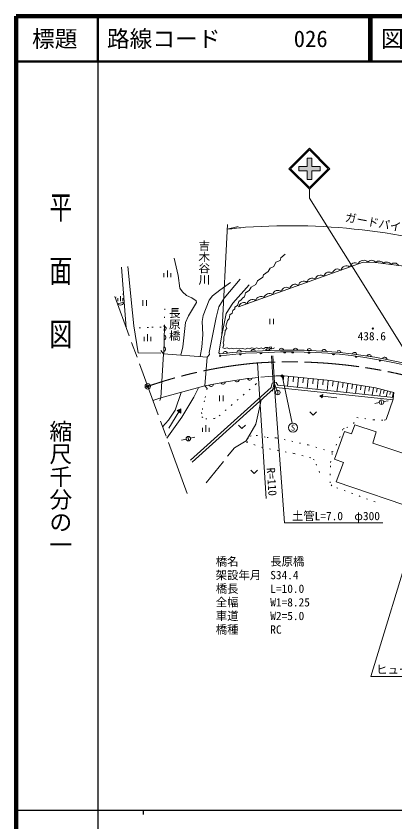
# Model space of a CAD drawing. Units: millimetres, scale not verified. Extents: x 40000 to 680000, y 20000 to 380000.
# Drawn here: x 40000 to 123421, y 202409 to 380000 of the extents above; entities that cross this region are included whole.
import ezdxf
from ezdxf.enums import TextEntityAlignment as Align

# ---------------------------------------------------------------- set-up
doc = ezdxf.new("R2010")
doc.units = ezdxf.units.MM
doc.header["$LTSCALE"] = 1000
doc.header["$PDMODE"] = 32
doc.header["$PDSIZE"] = 500
for name, pattern in [('CHAIN', [18.5, 12, -1.5, 3.5, -1.5]), ('DASHED', [7.5, 6, -1.5]), ('DOTTED', [1.75, 0.25, -1.5])]:
    doc.linetypes.add(name, pattern=pattern)
for name, color, linetype, lineweight in [('M-BGD', 7, 'Continuous', 13), ('M-BMK', 2, 'CHAIN', 13), ('M-BMK-HTXT', 7, 'Continuous', 13), ('M-BMK-SRVR', 3, 'Continuous', 13), ('M-STR-HTXT', 7, 'Continuous', 13), ('M-STR-STR1', 1, 'Continuous', 13), ('M-STR-STRC', 7, 'Continuous', 13), ('M-TTL', 2, 'Continuous', 140), ('M-TTL-BAND', 7, 'Continuous', 25), ('M-TTL-LINE', 7, 'Continuous', 50)]:
    doc.layers.add(name, color=color, linetype=linetype, lineweight=lineweight)
doc.layers.add('M-OTRS', color=6, linetype='Continuous')
doc.layers.add('M-TTL-TXT', color=7, linetype='Continuous')
doc.styles.add('@ＭＳ ゴシック', font='')
doc.styles.add('ＭＳ ゴシック', font='')
doc.styles.get('@ＭＳ ゴシック').set_extended_font_data('@MS Gothic')
doc.styles.get('ＭＳ ゴシック').set_extended_font_data('MS Gothic')

msp = doc.modelspace()

# ---------------------------------------------------------------- hatches: boundary and pattern name
at = {"layer": 'M-BGD'}
for points in [[(89578, 305603, -0.4608), (89397, 305353, -0.4608), (89177, 305570)], [(94092, 305824, -0.4608), (93905, 305578, -0.4608), (93691, 305802)], [(98962, 305987, 0.4608), (99165, 305754, 0.4608), (99363, 305991)], [(101110, 305991, -0.4608), (100908, 305758, -0.4608), (100709, 305994)], [(104703, 305907, -0.4608), (104494, 305680, -0.4608), (104302, 305922)], [(110113, 305562, -0.4608), (109893, 305345, -0.4608), (109713, 305597)], [(84794, 305145, -0.41421), (84944, 305295, -0.41421), (85094, 305145, -1)], [(114675, 305066, 0.4608), (114843, 304807, 0.4608), (115073, 305014)], [(120377, 304178, -0.4608), (120137, 303983, -0.4608), (119982, 304250)], [(107524, 296625), (106884, 296323), (107435, 295880)], [(76291, 292517), (76290, 293460), (75443, 293046)]]:
    msp.add_hatch(color=256, dxfattribs=at).paths.add_polyline_path(points)
at = {"layer": 'M-STR-HTXT'}
msp.add_hatch(color=256, dxfattribs=at).paths.add_polyline_path([(98429, 300489, -1), (98705, 300906, -1)])
at = {"layer": 'M-STR-STRC'}
msp.add_hatch(color=256, dxfattribs=at).paths.add_polyline_path([(104098, 345864), (104098, 344004), (105098, 344004), (105098, 345864), (106958, 345864), (106958, 346864), (105099, 346864), (105099, 348724), (104099, 348724), (104099, 346864), (102238, 346864), (102238, 345864)])

# ---------------------------------------------------------------- linework, layer by layer
at = {"layer": 'M-BGD'}
for p, q in [((64266, 311278), (63233, 324643)), ((72562, 322444), (72562, 323344)), ((73312, 322444), (73312, 323944)), ((74062, 322444), (74062, 323344)), ((62962, 317156), (62962, 318281)), ((62320, 316576), (63825, 316980)), ((62400, 317156), (62400, 317831)), ((63525, 317156), (63525, 317831)), ((67928, 317366), (67928, 316166)), ((68728, 317366), (68728, 316166)), ((95888, 313316), (95888, 312116)), ((96688, 313316), (96688, 312116)), ((72500, 305569), (72649, 311745)), ((72646, 311624), (72622, 310634)), ((68203, 308385), (68203, 309285)), ((68953, 308385), (68953, 309885)), ((69703, 308385), (69703, 309285)), ((72598, 309663), (72574, 308672)), ((72537, 307102), (72513, 306112)), ((85553, 305614), (86538, 305722)), ((88621, 305926), (89608, 306007)), ((89578, 305603), (89177, 305570)), ((91735, 306120), (92726, 306150)), ((94092, 305824), (93691, 305802)), ((94950, 306269), (95939, 306313)), ((97935, 306371), (98926, 306388)), ((99363, 305991), (98962, 305987)), ((101110, 305991), (100709, 305994)), ((101045, 306392), (102036, 306382)), ((104084, 306330), (105074, 306294)), ((104703, 305907), (104302, 305922)), ((107332, 306173), (108321, 306108)), ((110113, 305562), (109713, 305597)), ((110601, 305920), (111587, 305826)), ((114028, 305552), (115011, 305427)), ((115073, 305014), (114675, 305066)), ((117280, 305103), (118258, 304950)), ((120377, 304178), (119982, 304250)), ((120677, 304530), (121651, 304347)), ((91956, 300213), (90971, 300110)), ((98935, 300699), (98828, 299627)), ((100018, 300600), (99801, 298437)), ((101099, 300492), (100991, 299410)), ((102180, 300383), (101962, 298206)), ((103269, 300274), (103160, 299185)), ((104358, 300165), (104138, 297973)), ((83453, 298861), (82481, 298669)), ((86088, 299384), (85116, 299191)), ((89140, 299854), (88160, 299706)), ((105454, 300056), (105345, 298959)), ((106551, 299946), (106330, 297738)), ((107655, 299835), (107544, 298731)), ((108759, 299725), (108536, 297501)), ((109865, 299574), (109683, 298472)), ((110968, 299392), (110618, 297278)), ((112024, 299217), (111850, 298160)), ((113081, 299042), (112751, 297050)), ((114077, 298877), (113912, 297881)), ((115073, 298712), (114763, 296834)), ((116012, 298557), (115857, 297618)), ((116951, 298402), (116658, 296631)), ((97642, 297549), (97642, 296549)), ((106884, 296323), (107524, 296625)), ((107435, 295880), (107524, 296625)), ((117836, 298255), (117690, 297370)), ((118722, 298109), (118445, 296440)), ((119549, 297936), (119344, 297116)), ((120370, 297732), (120006, 296273)), ((121099, 297550), (120917, 296821)), ((121829, 297368), (121515, 296111)), ((122457, 297212), (122300, 296583)), ((123086, 297055), (122816, 295972)), ((70144, 295272), (71908, 295892)), ((84785, 296359), (84785, 295159)), ((85585, 296359), (85585, 295159)), ((106884, 296323), (107435, 295880)), ((107479, 296252), (110608, 295881)), ((119979, 294814), (119001, 294603)), ((120362, 295408), (120573, 294431)), ((120957, 295025), (121934, 295236)), ((76290, 293460), (75443, 293046)), ((75443, 293046), (76291, 292517)), ((76290, 293460), (76291, 292517)), ((75867, 292782), (73642, 289219)), ((81778, 288346), (81778, 289846)), ((81028, 288346), (81028, 289246)), ((82528, 288346), (82528, 289246)), ((77429, 286755), (76452, 286544)), ((77813, 287349), (78023, 286371)), ((78407, 286965), (79384, 287176))]:
    msp.add_line(p, q, dxfattribs=at)
at = {"layer": 'M-BGD', "linetype": 'DOTTED'}
for p, q in [((61802, 317986), (63682, 318831)), ((72649, 311745), (72740, 315529))]:
    msp.add_line(p, q, dxfattribs=at)
at = {"layer": 'M-BGD', "linetype": 'DASHED'}
for p, q in [((96588, 299108), (96194, 306688)), ((96886, 299159), (96494, 306688))]:
    msp.add_line(p, q, dxfattribs=at)
at = {"layer": 'M-BGD'}
for points in [[(96345, 306674), (96163, 307139), (95454, 306947), (94897, 306981), (94450, 306686), (93960, 306914), (93488, 306669), (93033, 306914), (92569, 306770), (91860, 306871), (91396, 306652), (91008, 306838), (90468, 306576), (89869, 306753), (89250, 306635), (88625, 306846), (87968, 306660), (87495, 306846), (86964, 306643), (86517, 306854), (85892, 306770), (85555, 306871), (85783, 307520), (85580, 308018), (85758, 308405), (85732, 309316), (85975, 309910), (86011, 310724), (86401, 311161), (86218, 311675), (86525, 312887), (86950, 313277), (87074, 314129), (87559, 314507), (87748, 315133), (88161, 315506), (88203, 315861), (88723, 316227), (89042, 317113), (89561, 317441), (89910, 317938), (90291, 318160), (90545, 318975), (91294, 319513), (91782, 320297), (92775, 320812), (93144, 321637), (94313, 322454), (94470, 323005), (95545, 323737), (95923, 324451), (96796, 324850), (97236, 325772), (98136, 326128), (98334, 326744), (99288, 327529)], [(76294, 305278), (76717, 307094), (77282, 312493), (77959, 313923), (79712, 316877), (79621, 317258), (78720, 317923), (77558, 318421), (76634, 319258), (76078, 320056), (75665, 322815), (74818, 326640)], [(88997, 315943), (116454, 325784), (119163, 325676), (135129, 323614), (148909, 310282), (143263, 301376)], [(71885, 305741), (66865, 305795), (65953, 311752), (65656, 314583), (64634, 324825)], [(82599, 305423), (82511, 305892), (82851, 307666), (84064, 313606), (84662, 315960), (85831, 317872), (89332, 322048)], [(80506, 304955), (80889, 307062), (81140, 309831), (80979, 312669), (81230, 314022), (82549, 317360), (83271, 318349), (84833, 319635), (87194, 321278)], [(84900, 305542), (84612, 305803), (85293, 309678), (86234, 314421), (87757, 316724), (91292, 320779)], [(84900, 305542), (87701, 305850), (90528, 306083), (92976, 306158)], [(84944, 305145), (87739, 305452), (90551, 305684), (92995, 305758)], [(81537, 298481), (86266, 299419), (90503, 300060), (93401, 300364)], [(93873, 300415), (97266, 300692), (99023, 300699), (109257, 299675), (119125, 298042), (123176, 297032), (123076, 295541), (121534, 291090)], [(78381, 282136), (96197, 298121), (96422, 299080), (97254, 299221), (97612, 298672), (123103, 295941)], [(72270, 289481), (73574, 290926), (75003, 293115), (76330, 297081)], [(73180, 287003), (76498, 291639), (79162, 296038), (80157, 298110)], [(78748, 281727), (96693, 297827), (97294, 298152), (123026, 295396)], [(104677, 292755), (105427, 292055), (106177, 292755)], [(88986, 289809), (89736, 289109), (90486, 289809)], [(91676, 279929), (92426, 279229), (93176, 279929)]]:
    msp.add_lwpolyline(points, dxfattribs=at)
at = {"layer": 'M-BGD', "linetype": 'DOTTED'}
for points in [[(72649, 311745), (71926, 311458), (69120, 311400), (66037, 311200)], [(82055, 297908), (81491, 295227), (80858, 292603), (80894, 291667), (81754, 291238), (83661, 291286), (84715, 291917), (92777, 298860), (93390, 299652)], [(119051, 272942), (109551, 276448), (109164, 277099), (109251, 281640), (109678, 283895), (111256, 287081), (112037, 289071), (112861, 289311), (114316, 290195), (115066, 291529), (118755, 291020), (121088, 290913), (121534, 291090)], [(106840, 279442), (105664, 282185), (104884, 282657), (101198, 283602), (94275, 284924), (90849, 286058), (90945, 286868), (91525, 287447), (92898, 287579), (95265, 287133), (97300, 287066), (104338, 285484), (109678, 283895)]]:
    msp.add_lwpolyline(points, dxfattribs=at)
at = {"layer": 'M-BGD', "linetype": 'DASHED'}
msp.add_lwpolyline([(81858, 277168), (88112, 284854), (90691, 286418), (92831, 290044), (93965, 295379)], dxfattribs=at)
at = {"layer": 'M-BGD'}
msp.add_lwpolyline([(110515, 277383), (112102, 281643), (110105, 282387), (112336, 288460), (113856, 287902), (114600, 289926), (119316, 288396), (118538, 285852), (131107, 281678), (130189, 279313), (132186, 278538), (129089, 271069)], close=True, dxfattribs=at)
for centre, radius in [((118565, 311134), 150), ((84944, 305145), 150), ((97642, 297049), 500), ((120468, 294919), 500), ((77918, 286860), 500)]:
    msp.add_circle(centre, radius, dxfattribs=at)
for centre, radius, start, end in [((114597, 324438), 1186, 52.37326, 167.06359), ((116510, 324917), 1275, 40.35289, 158.84806), ((118303, 325220), 974, 27.92205, 147.54149), ((119958, 324941), 1082, 28.56067, 137.21414), ((121661, 324806), 996, 26.14399, 139.0648), ((123307, 324592), 996, 26.14399, 139.0648), ((108956, 322416), 1186, 52.37326, 167.06359), ((110836, 323090), 1186, 52.37326, 167.06359), ((112716, 323764), 1186, 52.37326, 167.06359), ((103315, 320395), 1186, 52.37326, 167.06359), ((105195, 321068), 1186, 52.37326, 167.06359), ((107076, 321742), 1186, 52.37326, 167.06359), ((99555, 319047), 1186, 52.37326, 167.06359), ((101435, 319721), 1186, 52.37326, 167.06359), ((93914, 317025), 1186, 52.37326, 167.06359), ((95794, 317699), 1186, 52.37326, 167.06359), ((97675, 318373), 1186, 52.37326, 167.06359), ((62946, 317248), 919, 227.05374, 343.06052), ((90154, 315677), 1186, 52.37326, 167.06359), ((92034, 316351), 1186, 52.37326, 167.06359), ((72536, 311132), 505, 279.78977, 77.44796), ((72489, 309170), 505, 279.78977, 77.44796), ((72427, 306609), 505, 279.78977, 77.44796), ((86056, 305571), 505, 17.44472, 175.10291), ((89122, 305869), 505, 15.87818, 173.53637), ((89380, 305555), 203, 175.74558, 13.66897), ((92233, 306037), 505, 12.92187, 170.58006), ((100270, 193794), 112600, 72.41037, 93.71418), ((100270, 193794), 112200, 72.41892, 93.71768), ((93893, 305781), 203, 174.26092, 12.18431), ((95449, 306193), 505, 13.71167, 171.36986), ((96345, 307515), 841, 228.40215, 311.55786), ((98432, 306282), 505, 12.16528, 169.82347), ((99163, 305957), 203, 171.56376, 9.48715), ((100909, 305961), 203, 170.67395, 8.59733), ((101539, 306289), 505, 10.5938, 168.25199), ((104575, 306214), 505, 9.03517, 166.69336), ((104501, 305883), 203, 168.82153, 6.74492), ((107820, 306043), 505, 7.38918, 165.04737), ((109910, 305548), 203, 166.06724, 3.99063), ((111085, 305776), 505, 5.71333, 163.37152), ((114507, 305392), 505, 3.92747, 161.58566), ((114870, 305009), 203, 163.50925, 1.43264), ((117754, 304930), 505, 2.27723, 159.93542), ((120174, 304183), 203, 160.75906, 358.68245), ((121146, 304343), 505, 0.53125, 158.18944), ((91454, 300259), 505, 197.15846, 354.81665), ((82948, 298861), 505, 202.39071, 0.0489), ((85583, 299384), 505, 202.39071, 0.0489), ((88636, 299877), 505, 199.77582, 357.43402)]:
    msp.add_arc(centre, radius, start, end, dxfattribs=at)
at = {"layer": 'M-BMK'}
msp.add_line((77673, 274768), (61722, 318203), dxfattribs=at)
for centre, radius, start, end in [((100270, 193794), 110000, 72.41892, 93.71768), ((101816, 203940), 100000, 94.97829, 109.1603)]:
    msp.add_arc(centre, radius, start, end, dxfattribs=at)
at = {"layer": 'M-BMK-SRVR'}
msp.add_circle((68995, 298401), 600, dxfattribs=at)
at = {"layer": 'M-OTRS'}
msp.add_point((68995, 298401), dxfattribs=at)
msp.add_point((68995, 298401), dxfattribs=at)
at = {"layer": 'M-STR-HTXT'}
for p, q in [((127634, 303019), (104598, 339865)), ((85293, 309678), (86563, 334049)), ((86511, 333036), (88886, 333658)), ((93138, 303563), (95079, 273693)), ((98567, 300697), (100782, 290286)), ((96838, 299150), (96431, 297316)), ((96838, 299150), (99108, 268305)), ((96838, 299150), (97508, 297395)), ((136198, 293955), (118129, 234458)), ((99108, 268305), (120756, 268305)), ((118129, 234458), (146794, 234458))]:
    msp.add_line(p, q, dxfattribs=at)
msp.add_circle((98567, 300697), 250, dxfattribs=at)
for centre, radius, start, end in [((101816, 203940), 130000, 94.97829, 96.76124), ((100340, 195418), 138379, 71.36542, 94.06332)]:
    msp.add_arc(centre, radius, start, end, dxfattribs=at)
at = {"layer": 'M-STR-STR1'}
for p, q in [((71908, 295892), (72458, 305572)), ((81537, 298481), (82089, 304833))]:
    msp.add_line(p, q, dxfattribs=at)
for points in [[(71879, 306281), (72458, 305572), (82089, 304833), (82599, 305423)], [(71633, 295253), (71908, 295892), (81537, 298481), (82055, 297908)]]:
    msp.add_lwpolyline(points, dxfattribs=at)
at = {"layer": 'M-STR-STRC'}
for p, q in [((100098, 346365), (104598, 350865)), ((100451, 346365), (104598, 350511)), ((109098, 346364), (104598, 350865)), ((108744, 346364), (104598, 350511)), ((104099, 348724), (105099, 348724)), ((104099, 348724), (104099, 346864)), ((105099, 348724), (105099, 346864)), ((100098, 346365), (104598, 341864)), ((100451, 346365), (104598, 342217)), ((102238, 346864), (104099, 346864)), ((102238, 346864), (102238, 345864)), ((104598, 342217), (108744, 346364)), ((104598, 341864), (109098, 346364)), ((105099, 346864), (106958, 346864)), ((106958, 346864), (106958, 345864)), ((102238, 345864), (104098, 345864)), ((104098, 345864), (104098, 344004)), ((105098, 345864), (105098, 344004)), ((105098, 345864), (106958, 345864)), ((104098, 344004), (105098, 344004)), ((104598, 341864), (104598, 339865))]:
    msp.add_line(p, q, dxfattribs=at)
msp.add_lwpolyline([(102238, 346864), (104099, 346864), (104099, 348724), (105099, 348724), (105099, 346864), (106958, 346864), (106958, 345864), (105098, 345864), (105098, 344004), (104098, 344004), (104098, 345864), (102238, 345864)], close=True, dxfattribs=at)
msp.add_circle((100990, 289308), 1000, dxfattribs=at)
at = {"layer": 'M-TTL'}
for p, q in [((40000, 380000), (40000, 20000)), ((680000, 380000), (40000, 380000))]:
    msp.add_line(p, q, dxfattribs=at)
at = {"layer": 'M-TTL-BAND'}
for p, q in [((58000, 370000), (58000, 20000)), ((40000, 205000), (579000, 205000)), ((68000, 205000), (68000, 204000))]:
    msp.add_line(p, q, dxfattribs=at)
at = {"layer": 'M-TTL-LINE'}
for p, q in [((58000, 380000), (58000, 370000)), ((117750, 380000), (117750, 370000)), ((118250, 380000), (118250, 370000)), ((40000, 370000), (680000, 370000))]:
    msp.add_line(p, q, dxfattribs=at)

# ---------------------------------------------------------------- texts
at = {"layer": 'M-BGD', "style": 'ＭＳ ゴシック'}
msp.add_text('438.6', height=1833, dxfattribs=at).set_placement((115216, 309457), align=Align.MIDDLE_LEFT)
at = {"layer": 'M-BMK-HTXT', "style": '@ＭＳ ゴシック'}
for s, p in [('吉木谷川', (81388, 330688)), ('長原橋', (74878, 315836))]:
    msp.add_text(s, height=1833, rotation=270, dxfattribs=at).set_placement(p, align=Align.MIDDLE_LEFT)
at = {"layer": 'M-STR-HTXT', "style": 'ＭＳ ゴシック'}
msp.add_text('ガードパイプ\u3000L=65.0', height=1833, rotation=349.431, dxfattribs=at).set_placement((124499, 331977), align=Align.BOTTOM_CENTER)
for s, rotation, p in [('R=110', 273.718, (94644, 280392)), ('橋名', 0.039, (83972, 258327)), ('長原橋', 0.039, (95972, 258335)), ('架設年月', 0.039, (83974, 255327)), ('S34.4', 0.039, (95974, 255335)), ('橋長', 0.039, (83976, 252327)), ('L=10.0', 0.039, (95976, 252335)), ('全幅', 0.039, (83978, 249327)), ('W1=8.25', 0.039, (95978, 249335)), ('車道', 0.039, (83980, 246327)), ('W2=5.0', 0.039, (95980, 246335)), ('橋種', 0.039, (83982, 243327)), ('RC', 0.039, (95982, 243335))]:
    msp.add_text(s, height=1833, rotation=rotation, dxfattribs=at).set_placement(p, align=Align.BOTTOM_LEFT)
for s, p in [('土管L=7.0\u3000φ300', (100756, 268355)), ('ヒューム管 φ300 L=7.0', (119294, 234508))]:
    msp.add_text(s, height=1833, dxfattribs=at).set_placement(p, align=Align.BOTTOM_LEFT)
at = {"layer": 'M-STR-STRC', "style": 'ＭＳ ゴシック'}
msp.add_text('S', height=1320, dxfattribs=at).set_placement((100990, 289308), align=Align.MIDDLE_CENTER)
at = {"layer": 'M-TTL-BAND', "style": '@ＭＳ ゴシック', "width": 1.4}
msp.add_text('平  面  図', height=3666, rotation=270, dxfattribs=at).set_placement((49777, 306475), align=Align.MIDDLE_RIGHT)
at = {"layer": 'M-TTL-BAND', "style": '@ＭＳ ゴシック'}
msp.add_text('縮尺千分の一', height=3666, rotation=270, dxfattribs=at).set_placement((49777, 261030), align=Align.MIDDLE_RIGHT)
at = {"layer": 'M-TTL-TXT', "style": 'ＭＳ ゴシック'}
msp.add_text('標題', height=3666, dxfattribs=at).set_placement((48500, 375000), align=Align.MIDDLE_CENTER)
for s, p in [('路線コード', (60000, 375000)), ('026', (101142, 375000)), ('図面コード', (120380, 375000))]:
    msp.add_text(s, height=3666, dxfattribs=at).set_placement(p, align=Align.MIDDLE_LEFT)

doc.saveas('drawing.dxf')
